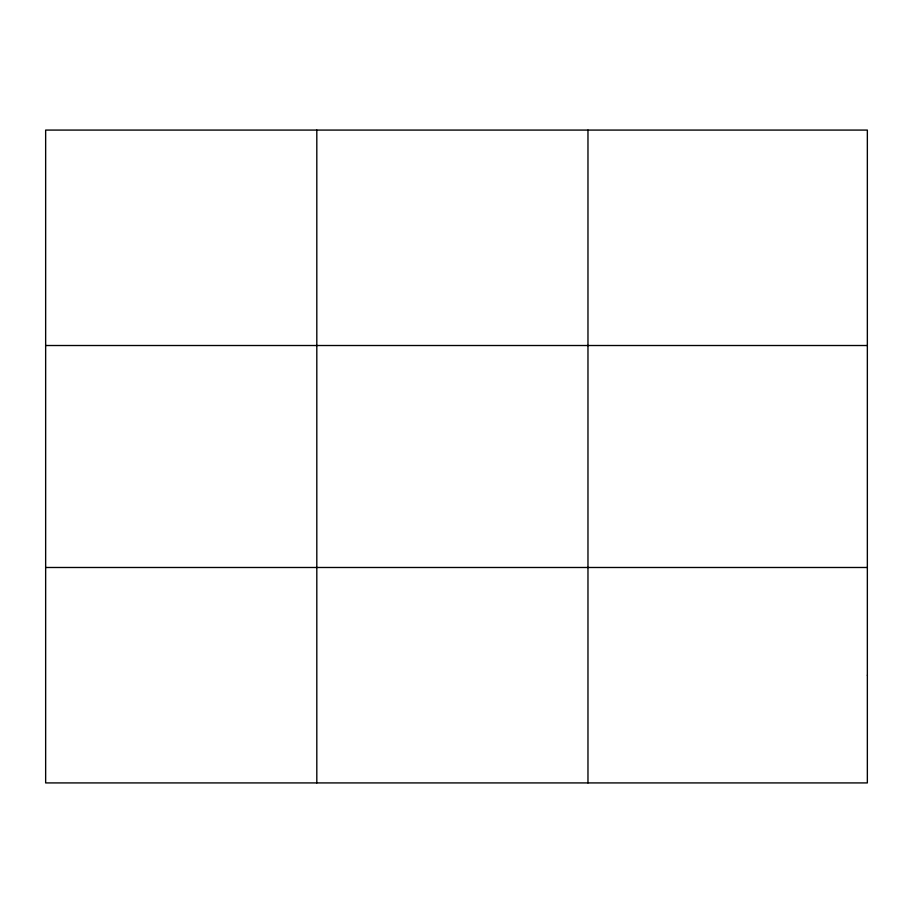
<?xml version="1.0" encoding="UTF-8"?>
<svg xmlns="http://www.w3.org/2000/svg" width="913" height="913" viewBox="0 0 913 913"><rect width="100%" height="100%" fill="white"/><g stroke="black" fill="none" stroke-linecap="round" stroke-linejoin="round"><path stroke-width="1.37" d="M316.811 782.92L316.811 130.08M587.972 782.92L587.972 130.08M45.65 345.513L867.35 345.513M45.65 567.487L867.35 567.487M867.35 675.198L867.35 782.92L45.65 782.92L45.65 130.08L867.35 130.08L867.35 675.198"/></g></svg>
